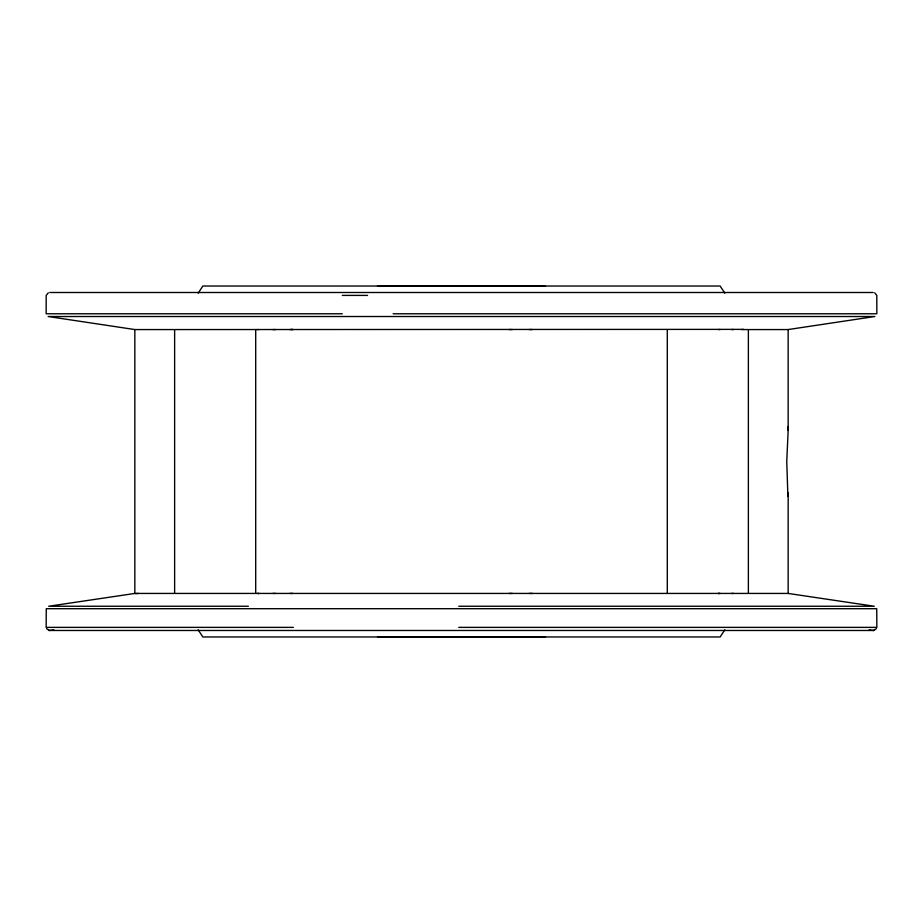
<?xml version="1.0" encoding="UTF-8"?>
<svg xmlns="http://www.w3.org/2000/svg" width="923" height="923" viewBox="0 0 923 923"><rect width="100%" height="100%" fill="white"/><g stroke="black" fill="none" stroke-linecap="round" stroke-linejoin="round"><path stroke-width="1.38" d="M748.795 329.569L788.161 329.569L788.161 430.406L786.754 461.5L787.896 496.297M198.157 293.202L202.852 286.026L720.148 286.026L724.843 293.202M724.843 629.798L720.148 636.974L202.852 636.974L198.157 629.798M876.4 628.667L873.596 630.478L49.404 630.478L53.88 629.844M174.205 329.569L134.839 329.569L134.839 593.431L174.205 593.431M48.296 292.822L46.196 295.406L46.15 313.774L342.306 313.774M257.609 593.431L258.486 593.431M257.609 329.569L258.486 329.569M731.674 329.569L733.589 329.569M743.707 329.373L174.632 329.569L174.632 593.431L748.368 593.431L748.368 329.569L741.434 329.569M873.389 630.478L874.277 630.34M733.589 593.431L731.674 593.431M718.659 329.569L720.09 329.569M272.85 329.569L275.631 329.569M509.138 329.569L512.484 329.569M718.082 593.431L720.09 593.431M292.706 593.431L289.822 593.431M788.069 329.569L874.854 316.52L48.146 316.52L134.931 329.569M134.931 593.431L48.723 606.249L248.402 606.249M463.45 636.685L458.166 636.685M275.631 593.431L272.85 593.431M529.098 329.569L532.398 329.569M289.822 329.569L292.822 329.569L291.449 329.373M258.059 593.558L259.063 593.431M532.398 593.431L529.098 593.431M509.138 593.431L512.484 593.431M458.166 286.315L463.45 286.315M135.669 593.627L138.288 593.431M377.484 286.315L545.516 286.315M49.784 292.499L873.216 292.499M342.318 295.406L367.539 295.406M393.129 313.774L876.85 313.774L876.804 295.406L874.704 292.822M748.795 593.431L788.161 593.431L788.161 492.594M458.777 606.249L874.277 606.249L788.069 593.431M293.364 627.375L46.15 627.375L46.265 608.707L876.735 608.707L876.85 627.375L458.754 627.375M46.6 628.667L48.942 630.34M377.484 636.685L545.516 636.685M869.12 629.844L873.596 630.478M718.659 593.431L719.352 593.558M48.723 630.34L49.611 630.478M787.896 426.703L788.161 430.406M667.294 329.569L667.294 593.431M255.706 329.569L255.706 593.431"/></g></svg>
